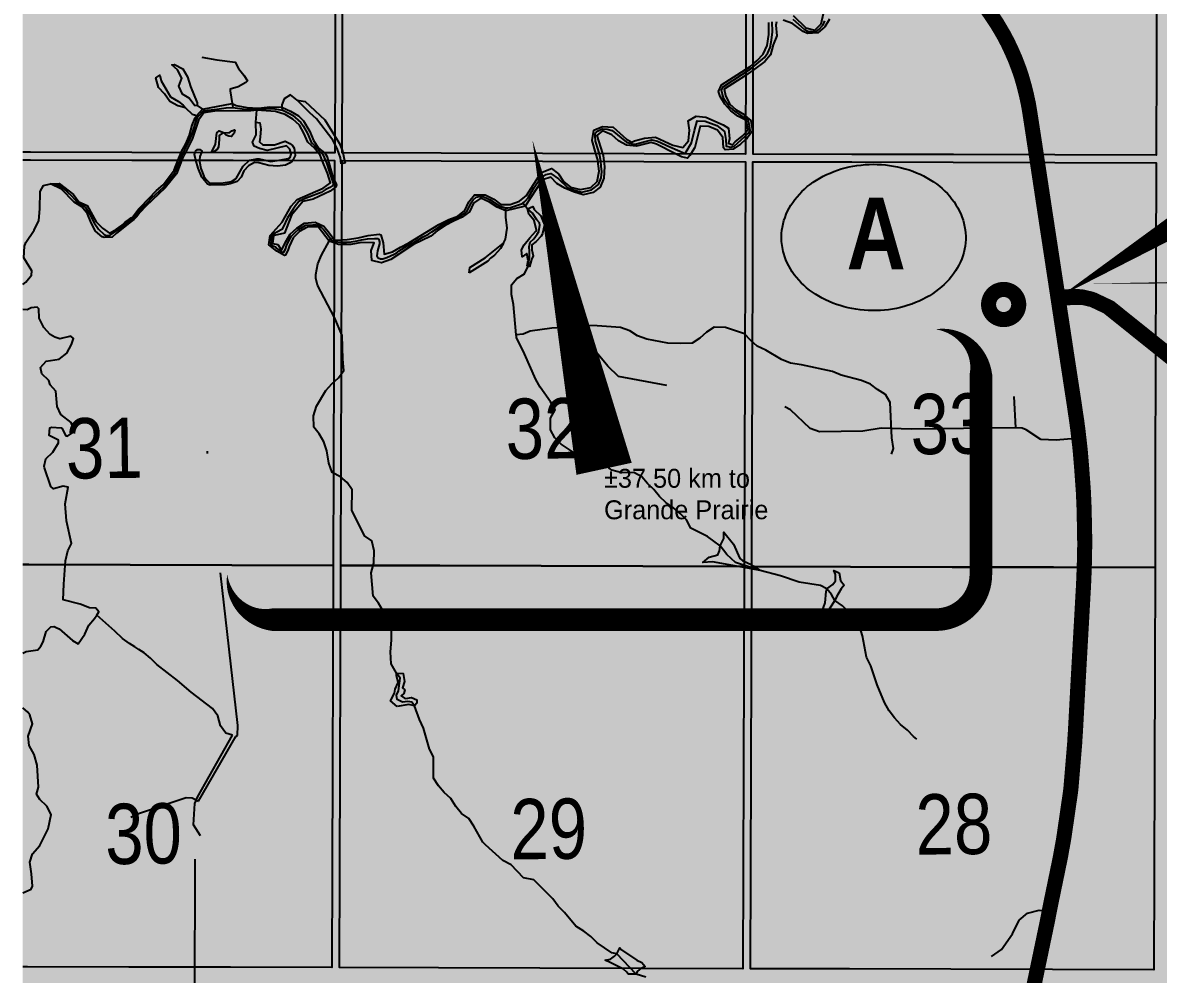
# Model space of a CAD drawing. Extents: x 399452 to 415540, y 6060435 to 6067869.
# Drawn here: x 409587.4 to 409737.7, y 6063301.4 to 6063427.2 of the extents above; entities that cross this region are included whole.
import ezdxf
from ezdxf.enums import TextEntityAlignment as Align

# ---------------------------------------------------------------- set-up
doc = ezdxf.new("R2018")
doc.units = 0
doc.header["$LTSCALE"] = 5
doc.linetypes.add('DASHED2', pattern=[9.525, 6.35, -3.175])
for name, color, linetype in [('P-PROPOSED', 10, 'Continuous'), ('Quarters', 8, 'Continuous'), ('RoadSeg', 57, 'DASHED2'), ('ROUTE-MAP-HWY', 2, 'Continuous'), ('T-WATER', 160, 'Continuous')]:
    doc.layers.add(name, color=color, linetype=linetype)
doc.layers.add('ROUTE-MAP-BACKGROUND-H', color=7, linetype='Continuous', true_color=0xf0ebff)
doc.styles.add('120', font='ARIALN.TTF', dxfattribs={"height": 13})
doc.styles.add('BOLD', font='ARIALNB.TTF')
doc.styles.get("Standard").update_dxf_attribs({"font": 'ARIALN.TTF'})

# ---------------------------------------------------------------- blocks, each defined once
blk = doc.blocks.new('AA')
at = {"const_width": 4}
blk.add_lwpolyline([(-1, 0, 1), (1, 0, 1)], format="xyb", close=True, dxfattribs=at)
blk.add_circle((0, 0), 2)
blk = doc.blocks.new('*U222')
h = blk.add_hatch(color=255)
edge = h.paths.add_edge_path()
edge.add_line((-16.5, -11.5), (16.5, -11.5))
edge.add_arc((16.5, -5.5), 6, 270, 360)
edge.add_line((22.5, -5.5), (22.5, 4))
edge.add_arc((16.5, 4), 6, 0, 90)
edge.add_line((16.5, 10), (-16.5, 10))
edge.add_arc((-16.5, 4), 6, 90, 180)
edge.add_line((-22.5, 4), (-22.5, -5.5))
edge.add_arc((-16.5, -5.5), 6, 180, 270)
at = {"color": 1, "flags": 128}
blk.add_lwpolyline([(-16.5, -11.5, 3, 3, 0), (16.5, -11.5, 3, 3, 0.414214), (22.5, -5.5, 3, 3, 0), (22.5, 4, 3, 0, 0.414214), (16.5, 10, 0, 0, 0), (-16.5, 10, 0, 0, 0.414214), (-22.5, 4, 0, 0, 0), (-22.5, -5.5, 0, 3, 0.414214)], format="xyseb", close=True, dxfattribs=at)
blk.add_lwpolyline([(-39.84, -24.49, 0, 7.5, 0), (0, 0, 0, 0, 0)], format="xyseb", dxfattribs=at)
at = {"color": 1, "lineweight": 30, "flags": 104}
blk.add_attdef('ENTER_TEXT', text='', height=10, dxfattribs=at).set_placement((0, 0), align=Align.MIDDLE_CENTER)
blk = doc.blocks.new('Route_Letters')
h = blk.add_hatch(color=255)
h.dxf.hatch_style = 1
edge = h.paths.add_edge_path()
edge.add_ellipse((-0.12, 0.46), major_axis=(-11.97, 0), ratio=0.789318, start_angle=0, end_angle=360)
at = {"color": 5}
blk.add_open_spline([(-12.34, 0.46), (-12.34, -0.25), (-12.24, -0.97), (-11.72, -2.79), (-11.14, -3.88), (-9.56, -5.81), (-8.54, -6.66), (-6.22, -8.02), (-4.9, -8.54), (-2.12, -9.17), (-0.66, -9.3), (2.22, -9.13), (3.64, -8.84), (6.27, -7.89), (7.48, -7.22), (9.54, -5.6), (10.38, -4.64), (11.6, -2.54), (11.97, -1.4), (12.18, 0.91), (12.02, 2.08), (11.2, 4.3), (10.54, 5.35), (8.8, 7.2), (7.72, 7.99), (5.29, 9.24), (3.93, 9.68), (1.11, 10.18), (-0.35, 10.23), (-3.22, 9.91), (-4.61, 9.55), (-7.16, 8.47), (-8.32, 7.75), (-10.24, 6.02), (-11, 5.02), (-12.05, 2.86), (-12.32, 1.7), (-12.34, 0.52), (-12.34, 0.49), (-12.34, 0.46)], degree=3, knots=[0, 0, 0, 0, 0.219529, 0.219529, 0.575727, 0.575727, 0.931924, 0.931924, 1.288121, 1.288121, 1.644318, 1.644318, 2.000515, 2.000515, 2.356712, 2.356712, 2.712909, 2.712909, 3.069107, 3.069107, 3.425304, 3.425304, 3.781501, 3.781501, 4.137698, 4.137698, 4.493895, 4.493895, 4.850092, 4.850092, 5.20629, 5.20629, 5.562487, 5.562487, 5.918684, 5.918684, 6.274881, 6.274881, 6.283185, 6.283185, 6.283185, 6.283185], dxfattribs=at)
at = {"color": 14, "style": 'BOLD'}
blk.add_attdef('A', text='', height=9.5, dxfattribs=at).set_placement((0.22, 0.98), align=Align.MIDDLE)
blk = doc.blocks.new('*U223')
h = blk.add_hatch(color=255)
edge = h.paths.add_edge_path()
edge.add_line((-44, -20), (44, -20))
edge.add_arc((44, -14), 6, 270, 360)
edge.add_line((50, -14), (50, 12.5))
edge.add_arc((44, 12.5), 6, 0, 90)
edge.add_line((44, 18.5), (-44, 18.5))
edge.add_arc((-44, 12.5), 6, 90, 180)
edge.add_line((-50, 12.5), (-50, -14))
edge.add_arc((-44, -14), 6, 180, 270)
at = {"color": 1, "flags": 128}
blk.add_lwpolyline([(-9.5, 43.59, 0, 7.5, 0), (0, 0, 0, 0, 0)], format="xyseb", dxfattribs=at)
blk.add_lwpolyline([(-44, -20, 3, 3, 0), (44, -20, 3, 3, 0.414214), (50, -14, 3, 3, 0), (50, 12.5, 3, 0, 0.414214), (44, 18.5, 0, 0, 0), (-44, 18.5, 0, 0, 0.414214), (-50, 12.5, 0, 0, 0), (-50, -14, 0, 3, 0.414214)], format="xyseb", close=True, dxfattribs=at)
at = {"color": 1, "lineweight": 30, "flags": 104}
blk.add_attdef('ENTER_TEXT', text='', height=10, dxfattribs=at).set_placement((0, 0), align=Align.MIDDLE_CENTER)
blk = doc.blocks.new('*U228')
at = {"color": 1, "flags": 128}
blk.add_lwpolyline([(-509.24, -5.55, 0, 7.5, 0), (0, 0, 0, 0, 0)], format="xyseb", dxfattribs=at)
at = {"color": 1, "lineweight": 30, "flags": 104}
blk.add_attdef('ENTER_TEXT', text='', height=10, dxfattribs=at).set_placement((0, 0), align=Align.MIDDLE_CENTER)

msp = doc.modelspace()

# ---------------------------------------------------------------- hatches: boundary and pattern name
at = {"layer": 'ROUTE-MAP-BACKGROUND-H'}
h = msp.add_hatch(color=256, dxfattribs=at)
h.dxf.hatch_style = 1
h.paths.add_polyline_path([(410779.995, 6062481.762), (410779.995, 6063736.327), (409587.427, 6063736.085), (409587.427, 6062481.762)])

# ---------------------------------------------------------------- linework, layer by layer
at = {"layer": 'P-PROPOSED', "color": 90, "flags": 128}
msp.add_lwpolyline([(409746.189, 6063377.443, 1.996, 1.996, 0), (409730.956, 6063389.629, 1.996, 1.996, 0), (409728.805, 6063390.648, 1.996, 1.996, 0), (409727.5, 6063390.953, 1.996, 1.996, 0), (409726.302, 6063390.994, 1.996, 1.996, 0), (409724.398, 6063390.855, 0, 0, 0)], format="xyseb", dxfattribs=at)
at = {"layer": 'P-PROPOSED', "color": 90, "const_width": 1.999, "flags": 128}
msp.add_lwpolyline([(409746.469, 6063377.336), (409731.244, 6063389.52), (409729.094, 6063390.539), (409727.791, 6063390.844), (409726.593, 6063390.886), (409724.69, 6063390.747)], dxfattribs=at)
at = {"layer": 'Quarters', "flags": 128}
for points in [[(409587.427, 6063463.26), (409588.645, 6063463.257), (409602.059, 6063463.221), (409615.473, 6063463.185), (409628.888, 6063463.149), (409628.841, 6063449.77), (409628.794, 6063436.391), (409628.747, 6063423.012), (409628.701, 6063409.968), (409615.282, 6063410.004), (409601.863, 6063410.04), (409588.444, 6063410.075), (409587.427, 6063410.078)], [(409587.427, 6063409.074), (409588.44, 6063409.072), (409601.859, 6063409.035), (409615.278, 6063408.999), (409628.697, 6063408.962), (409628.651, 6063395.583), (409628.604, 6063382.204), (409628.557, 6063368.825), (409628.511, 6063355.446), (409615.087, 6063355.483), (409601.662, 6063355.519), (409588.239, 6063355.556), (409587.427, 6063355.558)], [(409587.427, 6063355.558), (409588.239, 6063355.556), (409601.662, 6063355.519), (409615.087, 6063355.483), (409628.511, 6063355.446), (409628.464, 6063342.068), (409628.418, 6063328.689), (409628.371, 6063315.31), (409628.326, 6063302.265), (409614.897, 6063302.302), (409601.468, 6063302.338), (409588.04, 6063302.374), (409587.427, 6063302.376)]]:
    msp.add_lwpolyline(points, dxfattribs=at)
for points in [[(409683.212, 6063463), (409683.17, 6063449.621), (409683.129, 6063436.242), (409683.087, 6063422.863), (409683.046, 6063409.819), (409669.627, 6063409.855), (409656.208, 6063409.892), (409642.789, 6063409.929), (409629.704, 6063409.965), (409629.75, 6063423.009), (409629.797, 6063436.388), (409629.844, 6063449.767), (409629.891, 6063463.146), (409642.971, 6063463.11), (409656.384, 6063463.073), (409669.798, 6063463.036)], [(409737.537, 6063462.851), (409737.5, 6063449.472), (409737.463, 6063436.093), (409737.427, 6063422.714), (409737.391, 6063409.67), (409723.972, 6063409.706), (409710.553, 6063409.743), (409697.134, 6063409.78), (409684.049, 6063409.816), (409684.09, 6063422.86), (409684.132, 6063436.239), (409684.174, 6063449.618), (409684.216, 6063462.997), (409697.295, 6063462.961), (409710.709, 6063462.924), (409724.123, 6063462.888)], [(409682.876, 6063355.299), (409669.452, 6063355.335), (409656.028, 6063355.372), (409642.604, 6063355.408), (409629.514, 6063355.444), (409629.561, 6063368.823), (409629.608, 6063382.202), (409629.654, 6063395.58), (409629.701, 6063408.959), (409642.785, 6063408.924), (409656.204, 6063408.887), (409669.623, 6063408.851), (409683.042, 6063408.814), (409683.001, 6063395.435), (409682.959, 6063382.056), (409682.918, 6063368.678)], [(409737.241, 6063355.151), (409723.817, 6063355.188), (409710.393, 6063355.224), (409696.969, 6063355.26), (409683.88, 6063355.296), (409683.921, 6063368.675), (409683.963, 6063382.054), (409684.004, 6063395.433), (409684.046, 6063408.811), (409697.13, 6063408.776), (409710.549, 6063408.739), (409723.968, 6063408.703), (409737.387, 6063408.666), (409737.35, 6063395.287), (409737.314, 6063381.909), (409737.277, 6063368.53)], [(409682.876, 6063355.299), (409682.835, 6063341.92), (409682.793, 6063328.541), (409682.751, 6063315.162), (409682.711, 6063302.118), (409669.282, 6063302.155), (409655.853, 6063302.191), (409642.424, 6063302.227), (409629.33, 6063302.263), (409629.375, 6063315.307), (409629.421, 6063328.686), (409629.468, 6063342.065), (409629.514, 6063355.444), (409642.604, 6063355.408), (409656.028, 6063355.372), (409669.452, 6063355.335)], [(409737.241, 6063355.151), (409737.204, 6063341.772), (409737.168, 6063328.394), (409737.131, 6063315.015), (409737.095, 6063301.971), (409723.666, 6063302.007), (409710.237, 6063302.044), (409696.808, 6063302.08), (409683.714, 6063302.116), (409683.755, 6063315.16), (409683.796, 6063328.539), (409683.838, 6063341.917), (409683.88, 6063355.296), (409696.969, 6063355.26), (409710.393, 6063355.224), (409723.817, 6063355.188)]]:
    msp.add_lwpolyline(points, close=True, dxfattribs=at)
at = {"layer": 'RoadSeg'}
for p, q in [((409724.398, 6063390.855), (409726.302, 6063390.994)), ((409718.819, 6063373.631), (409718.599, 6063377.753)), ((409723.226, 6063309.594), (409722.777, 6063309.764))]:
    msp.add_line(p, q, dxfattribs=at)
at = {"layer": 'RoadSeg', "flags": 128}
for points in [[(409796.922, 6063365.415), (409791.151, 6063364.527), (409789.454, 6063364.524), (409788.018, 6063364.792), (409782.683, 6063366.875), (409778.097, 6063368.174), (409770.133, 6063371.831), (409767.651, 6063372.743), (409763.338, 6063373.716), (409749.912, 6063376.058), (409747.702, 6063376.71), (409746.189, 6063377.443), (409744.331, 6063378.767), (409730.956, 6063389.629), (409728.805, 6063390.648), (409727.5, 6063390.953), (409726.302, 6063390.994)], [(409718.819, 6063373.631), (409704.982, 6063373.436), (409700.986, 6063373.584), (409698.599, 6063373.167), (409692.844, 6063373.111), (409691.603, 6063373.55), (409688.989, 6063375.99), (409688.113, 6063376.504), (409687.444, 6063376.689), (409683.072, 6063377.294), (409666.235, 6063380.429), (409664.842, 6063381.797), (409663.101, 6063383.856)], [(409727.16, 6063372.247), (409724.144, 6063372.015), (409722.147, 6063372.072), (409720.189, 6063373.361), (409719.652, 6063373.583), (409718.819, 6063373.631)], [(409610.701, 6063324.277), (409615.61, 6063332.8), (409615.84, 6063332.937), (409615.911, 6063334.27), (409611.902, 6063369.355), (409611.877, 6063370.552)], [(409601.729, 6063322.155), (409602.618, 6063322.607), (409609.061, 6063324.741), (409609.826, 6063324.724), (409610.701, 6063324.277)], [(409639.173, 6063257.671), (409610.374, 6063267.837), (409610.169, 6063268.066), (409610.246, 6063320.64), (409610.336, 6063322.672), (409610.701, 6063324.277)], [(409674.678, 6063279.424), (409699.062, 6063293.719), (409714.635, 6063303.068), (409716.93, 6063304.648), (409718.383, 6063306.742), (409719.276, 6063308.524), (409720.355, 6063309.446), (409721.91, 6063309.845), (409722.777, 6063309.764)]]:
    msp.add_lwpolyline(points, dxfattribs=at)
at = {"layer": 'ROUTE-MAP-HWY', "const_width": 1.996, "flags": 128}
msp.add_lwpolyline([(409720.803, 6063297.89), (409721.714, 6063302.291), (409722.042, 6063303.843), (409722.337, 6063305.255), (409722.646, 6063306.735), (409722.95, 6063308.18), (409723.226, 6063309.594), (409723.391, 6063310.443), (409724.7, 6063316.783), (409724.774, 6063317.182), (409724.89, 6063317.845), (409725.046, 6063318.678), (409725.157, 6063319.32), (409725.259, 6063319.999), (409725.337, 6063320.541), (409725.448, 6063321.301), (409725.654, 6063322.719), (409725.806, 6063323.777), (409725.913, 6063324.503), (409726.024, 6063325.276), (409726.109, 6063325.932), (409726.18, 6063326.805), (409726.24, 6063327.514), (409726.337, 6063328.668), (409726.427, 6063329.74), (409726.544, 6063331.152), (409726.627, 6063332.168), (409726.657, 6063332.799), (409726.708, 6063333.501), (409727.078, 6063340.33), (409727.29, 6063344.091), (409727.752, 6063352.326), (409727.779, 6063352.793), (409727.802, 6063353.344), (409727.831, 6063354.035), (409727.901, 6063356.101), (409727.912, 6063357.311), (409727.942, 6063357.982), (409727.93, 6063359.214), (409727.894, 6063361.093), (409727.843, 6063363.259), (409727.761, 6063365.16), (409727.533, 6063368.332), (409727.366, 6063370.352), (409727.256, 6063371.424), (409727.16, 6063372.247), (409727.03, 6063373.363), (409726.881, 6063374.503), (409726.701, 6063375.689), (409726.528, 6063376.885), (409725.618, 6063382.805), (409724.398, 6063390.855), (409724.298, 6063391.515), (409724.025, 6063393.31), (409722.724, 6063401.826), (409721.369, 6063410.793), (409720.672, 6063415.335), (409720.477, 6063416.476), (409720.229, 6063417.614), (409719.942, 6063418.774), (409719.594, 6063420.003), (409719.218, 6063421.114), (409718.752, 6063422.338), (409718.265, 6063423.452), (409717.748, 6063424.553), (409717.181, 6063425.622), (409716.351, 6063427.029), (409715.594, 6063428.166), (409714.76, 6063429.345)], dxfattribs=at)
at = {"layer": 'T-WATER'}
for p, q in [((409615.144, 6063416.528), (409615.231, 6063415.964)), ((409610.517, 6063416.243), (409611.228, 6063415.746)), ((409611.228, 6063415.746), (409611.519, 6063415.54)), ((409618.29, 6063414.028), (409618.391, 6063415.647)), ((409618.391, 6063415.647), (409618.402, 6063415.772)), ((409621.716, 6063416.019), (409621.751, 6063415.605)), ((409610.463, 6063414.941), (409610.719, 6063414.878)), ((409653.9, 6063402.948), (409653.581, 6063403.351)), ((409651.337, 6063402.332), (409651.334, 6063402.711)), ((409654.222, 6063402.563), (409653.9, 6063402.948)), ((409627.982, 6063398.292), (409628.174, 6063398.64))]:
    msp.add_line(p, q, dxfattribs=at)
at = {"layer": 'T-WATER', "flags": 128}
for points in [[(409687.147, 6063427.288), (409687.053, 6063426.867), (409687.22, 6063425.436), (409686.736, 6063424.249), (409686.365, 6063422.962), (409685.605, 6063422.062), (409684.049, 6063420.906), (409683.686, 6063420.636), (409683.043, 6063420.218), (409680.242, 6063418.401), (409680.393, 6063417.551), (409680.954, 6063416.446), (409681.829, 6063415.66), (409682.867, 6063415.04), (409683.027, 6063414.897), (409683.748, 6063414.256), (409683.975, 6063412.902), (409683.267, 6063411.941), (409683.017, 6063411.715), (409682.394, 6063411.152), (409681.423, 6063410.456), (409680.374, 6063410.366), (409680.164, 6063410.637), (409680.035, 6063411.99), (409679.36, 6063412.96), (409678.199, 6063413.456), (409677.05, 6063413.508), (409676.334, 6063410.686), (409675.84, 6063409.862), (409675.705, 6063409.637), (409675.362, 6063409.282), (409674.579, 6063409.468), (409673.778, 6063409.867), (409671.261, 6063411.12), (409670.596, 6063411.337), (409668.65, 6063410.848), (409667.315, 6063410.987), (409666.24, 6063411.577), (409665.35, 6063412.372), (409664.129, 6063412.909), (409663.397, 6063412.297), (409664.125, 6063409.894), (409664.207, 6063409.625), (409664.311, 6063408.889), (409664.413, 6063408.172), (409664.3, 6063406.646), (409663.848, 6063405.454), (409662.901, 6063404.742), (409661.562, 6063404.422), (409660.302, 6063404.808), (409659.131, 6063405.308), (409658.094, 6063405.929), (409657.291, 6063406.78), (409656.199, 6063406.418), (409656.161, 6063406.362), (409653.9, 6063402.948), (409651.337, 6063402.332), (409650.194, 6063402.794), (409649.199, 6063403.475), (409648.047, 6063403.988), (409647.049, 6063403.321), (409646.53, 6063402.186), (409645.579, 6063401.473), (409644.42, 6063400.967), (409643.329, 6063400.379), (409642.327, 6063399.713), (409641.404, 6063398.968), (409639.136, 6063397.884), (409636.114, 6063395.887), (409634.895, 6063395.43), (409633.609, 6063395.767), (409633.542, 6063397.06), (409633.94, 6063398.099), (409632.255, 6063398.132), (409630.845, 6063397.87), (409629.628, 6063397.876), (409629.22, 6063397.878), (409628.624, 6063398.077), (409627.982, 6063398.292), (409626.538, 6063400.185), (409625.118, 6063400.165), (409624.034, 6063399.574), (409623.209, 6063398.736), (409622.671, 6063397.622), (409622.549, 6063397.185), (409622.181, 6063396.447), (409622.083, 6063396.431), (409621.065, 6063396.967), (409619.996, 6063397.834), (409620.157, 6063399.06), (409621.74, 6063400.806), (409622.95, 6063402.923), (409623.752, 6063403.796), (409627.195, 6063405.33), (409628.151, 6063406.031), (409627.751, 6063407.316), (409627.059, 6063408.991), (409626.773, 6063409.682), (409626.522, 6063409.997), (409626.032, 6063410.612), (409625.149, 6063411.402), (409624.642, 6063412.566), (409624.032, 6063413.622), (409623.181, 6063414.435), (409622.155, 6063415.056), (409620.894, 6063415.451), (409618.391, 6063415.647), (409617.587, 6063415.535), (409612.852, 6063415.486), (409611.395, 6063415.264), (409610.685, 6063414.306), (409609.854, 6063411.81), (409608.943, 6063410.044), (409608.717, 6063409.607), (409608.495, 6063409.041), (409607.779, 6063407.218), (409606.295, 6063405.36), (409603.698, 6063402.937), (409602.985, 6063402.126), (409602.747, 6063401.855), (409602.509, 6063401.583), (409602.138, 6063401.162), (409601.794, 6063400.891), (409599.826, 6063399.343), (409599.243, 6063398.832), (409598.187, 6063398.788), (409597.944, 6063398.861), (409597.052, 6063399.619), (409596.49, 6063400.724), (409596.019, 6063401.937), (409595.248, 6063402.837), (409594.219, 6063403.462), (409592.574, 6063405.164), (409591.09, 6063405.888), (409592.252, 6063405.92), (409594.129, 6063404.484), (409594.84, 6063403.525), (409595.975, 6063403.004), (409597.161, 6063400.861), (409597.99, 6063400.01), (409598.896, 6063399.376), (409599.828, 6063399.885), (409600.443, 6063400.347), (409600.949, 6063400.786), (409601.796, 6063401.374), (409601.943, 6063401.477), (409602.657, 6063402.426), (409602.749, 6063402.52), (409603.01, 6063402.788), (409605.145, 6063404.984), (409606.022, 6063405.773), (409607.457, 6063407.688), (409607.998, 6063409.043), (409608.399, 6063410.045), (409608.413, 6063410.079), (409609.006, 6063411.157), (409609.492, 6063412.32), (409609.839, 6063413.629), (409610.246, 6063414.603), (409610.463, 6063414.941), (409611.228, 6063415.746), (409615.144, 6063416.528), (409615.649, 6063416.233), (409617.067, 6063415.992), (409618.62, 6063415.901), (409620.123, 6063416.062), (409621.716, 6063416.019), (409622.865, 6063415.487), (409623.906, 6063414.861), (409624.579, 6063414.194), (409625.428, 6063412.785), (409625.891, 6063411.598), (409626.582, 6063410.62), (409627.361, 6063409.994), (409627.389, 6063409.972), (409627.664, 6063409.522), (409627.82, 6063408.989), (409628.426, 6063406.926), (409628.653, 6063406.406), (409628.934, 6063405.764), (409628.871, 6063405.503), (409628.65, 6063405.329), (409628.117, 6063404.91), (409625.866, 6063403.857), (409624.509, 6063403.548), (409623.003, 6063401.744), (409622.076, 6063399.351), (409620.697, 6063399.068), (409620.611, 6063398.983), (409620.493, 6063397.98), (409621.174, 6063397.848), (409621.6, 6063397.237), (409621.717, 6063397.177), (409622.2, 6063398.182), (409622.831, 6063399.215), (409623.688, 6063400.024), (409624.7, 6063400.683), (409626.132, 6063400.798), (409627.266, 6063400.275), (409628.033, 6063399.376), (409628.626, 6063398.537), (409628.695, 6063398.439), (409629.63, 6063398.479), (409630.354, 6063398.511), (409631.825, 6063398.727), (409633.148, 6063399.076), (409634.601, 6063399.251), (409634.801, 6063399.16), (409635.119, 6063398.104), (409635.241, 6063396.568), (409636.354, 6063396.899), (409637.392, 6063397.531), (409638.503, 6063398.084), (409642.477, 6063400.505), (409643.784, 6063401.161), (409644.992, 6063401.616), (409645.907, 6063402.371), (409646.44, 6063403.505), (409647.193, 6063404.411), (409648.619, 6063404.411), (409649.757, 6063403.877), (409650.698, 6063403.163), (409651.906, 6063403.139), (409653.154, 6063403.575), (409654.083, 6063404.33), (409656.019, 6063407.386), (409656.165, 6063407.443), (409657.369, 6063407.919), (409658.328, 6063407.217), (409658.962, 6063406.191), (409659.888, 6063405.457), (409661.222, 6063405.142), (409662.574, 6063405.403), (409663.413, 6063406.211), (409663.698, 6063407.57), (409663.537, 6063408.892), (409663.518, 6063409.046), (409663.276, 6063409.896), (409662.784, 6063411.622), (409662.992, 6063412.963), (409664.151, 6063413.465), (409665.545, 6063413.393), (409667.295, 6063411.808), (409668.011, 6063411.395), (409668.35, 6063411.58), (409669.673, 6063411.922), (409671.135, 6063412.043), (409673.437, 6063411.012), (409674.748, 6063410.675), (409675.515, 6063411.571), (409675.643, 6063412.963), (409675.467, 6063414.213), (409676.513, 6063414.829), (409677.808, 6063414.689), (409680.115, 6063413.675), (409680.82, 6063413.23), (409680.947, 6063411.848), (409680.789, 6063411.247), (409681.337, 6063411.036), (409681.694, 6063411.432), (409682.6, 6063412.182), (409683.02, 6063412.601), (409683.43, 6063413.011), (409683.15, 6063414.266), (409683.025, 6063414.329), (409682.034, 6063414.824), (409681.108, 6063415.55), (409680.309, 6063416.411), (409679.685, 6063417.441), (409679.504, 6063418.11), (409679.881, 6063418.969), (409683.046, 6063421.003), (409683.678, 6063421.409), (409684.052, 6063421.73), (409684.582, 6063422.184), (409685.386, 6063423.047), (409685.925, 6063424.181), (409686.149, 6063425.609), (409686.141, 6063427.211)], [(409653.581, 6063403.351), (409653.866, 6063403.566), (409654.281, 6063404.052), (409655.098, 6063405.385), (409656.016, 6063406.759), (409656.657, 6063407.122), (409657.296, 6063407.269), (409658.297, 6063406.547), (409659.484, 6063405.409), (409659.851, 6063405.213), (409661.399, 6063404.776), (409662.701, 6063405.102), (409663.615, 6063405.808), (409663.939, 6063406.686), (409664.037, 6063407.47), (409663.951, 6063408.206), (409663.896, 6063408.884), (409663.724, 6063409.808), (409663.542, 6063410.433), (409663.215, 6063411.54), (409663.153, 6063412.234), (409663.154, 6063412.411), (409663.212, 6063412.649), (409663.574, 6063412.893), (409663.999, 6063413.13), (409664.159, 6063413.163), (409664.742, 6063413.125), (409665.421, 6063412.92), (409667.319, 6063411.374), (409668.066, 6063411.154), (409668.471, 6063411.137), (409669.939, 6063411.548), (409670.653, 6063411.69), (409671.391, 6063411.528), (409673.035, 6063410.762), (409675.062, 6063409.902), (409675.901, 6063411.312), (409676.288, 6063412.941), (409676.666, 6063414.214), (409677.713, 6063414.169), (409679.278, 6063413.578), (409680.273, 6063412.823), (409680.448, 6063411.764), (409680.518, 6063410.854), (409681.11, 6063410.748), (409681.549, 6063410.87), (409682.026, 6063411.3), (409682.438, 6063411.666), (409683.065, 6063412.216), (409683.397, 6063412.571), (409683.664, 6063412.975), (409683.531, 6063413.775), (409683.389, 6063414.308), (409681.626, 6063415.515), (409680.86, 6063416.136), (409680.202, 6063417.107), (409679.955, 6063417.854), (409679.888, 6063418.287), (409680.11, 6063418.726), (409683.794, 6063421.15), (409685.587, 6063422.607), (409686.009, 6063423.195), (409686.311, 6063423.926), (409686.494, 6063424.885), (409686.645, 6063425.96), (409686.587, 6063427.29)], [(409694.153, 6063427.675), (409693.546, 6063426.625), (409692.643, 6063425.868), (409691.276, 6063425.769), (409690.681, 6063426.014), (409689.26, 6063427.078), (409688.038, 6063427.512)], [(409689.305, 6063427.67), (409690.799, 6063426.331), (409691.291, 6063426.064), (409691.802, 6063426.008), (409692.379, 6063425.979), (409692.759, 6063426.281), (409693.327, 6063426.923), (409693.548, 6063427.448)], [(409689.361, 6063428.162), (409691.029, 6063426.507), (409692.248, 6063426.184), (409693.048, 6063427.058), (409693.375, 6063428.388)], [(409611.142, 6063422.643), (409613.132, 6063422.266), (409615.548, 6063421.978), (409615.97, 6063421.122), (409616.683, 6063420.272), (409617.15, 6063419.513), (409616.964, 6063419.289), (409615.937, 6063418.699), (409614.895, 6063418.41), (409614.869, 6063418.175), (409615.144, 6063416.528)], [(409623.737, 6063416.964), (409622.851, 6063417.641), (409622.026, 6063417.139), (409621.69, 6063416.351), (409621.716, 6063416.019)], [(409608.984, 6063415.945), (409609.828, 6063415.094), (409610.463, 6063414.941)], [(409610.719, 6063414.878), (409611.299, 6063415.493), (409611.519, 6063415.54)], [(409611.519, 6063415.54), (409611.954, 6063415.632), (409613.106, 6063415.767), (409614.348, 6063415.934), (409615.171, 6063415.972), (409615.231, 6063415.964)], [(409615.231, 6063415.964), (409616.784, 6063415.763), (409617.217, 6063415.715), (409617.801, 6063415.76), (409618.335, 6063415.771), (409618.402, 6063415.772)], [(409618.402, 6063415.772), (409619.084, 6063415.787), (409620.17, 6063415.842), (409620.788, 6063415.811), (409621.751, 6063415.605)], [(409621.751, 6063415.605), (409621.95, 6063415.562), (409622.74, 6063415.166), (409623.101, 6063414.964), (409624.228, 6063413.99), (409624.536, 6063413.564), (409625.157, 6063412.445), (409625.533, 6063411.5), (409625.787, 6063411.206), (409626.764, 6063410.134), (409627.115, 6063409.779), (409627.609, 6063408.683), (409628.051, 6063407.3), (409628.487, 6063405.956), (409628.516, 6063405.791), (409628.442, 6063405.675), (409628.067, 6063405.394), (409627.463, 6063405.095), (409626.91, 6063404.759), (409625.303, 6063404.101), (409624.703, 6063403.904), (409623.948, 6063403.551), (409623.459, 6063402.924), (409623.226, 6063402.557), (409622.455, 6063401.402), (409621.89, 6063400.176), (409621.713, 6063399.829), (409621.147, 6063399.556), (409620.632, 6063399.272), (409620.494, 6063399.154), (409620.39, 6063398.974), (409620.35, 6063398.764), (409620.263, 6063398.075), (409620.248, 6063397.916), (409620.43, 6063397.716), (409620.859, 6063397.573), (409621.067, 6063397.342), (409621.636, 6063396.922), (409621.918, 6063396.813), (409622.182, 6063397.258), (409622.319, 6063397.668), (409622.549, 6063398.194), (409623.01, 6063398.973), (409623.539, 6063399.493), (409623.919, 6063399.838), (409624.735, 6063400.345), (409624.88, 6063400.411), (409625.819, 6063400.476), (409626.27, 6063400.485), (409626.565, 6063400.39), (409626.887, 6063400.187), (409627.276, 6063399.82), (409627.577, 6063399.426), (409628.159, 6063398.663), (409628.174, 6063398.64)], [(409608.724, 6063410.099), (409609.134, 6063410.889), (409609.603, 6063411.856), (409609.856, 6063412.528), (409610.463, 6063414.45), (409610.646, 6063414.801), (409610.719, 6063414.878)], [(409602.748, 6063402.205), (409602.972, 6063402.451), (409603.234, 6063402.719), (409603.511, 6063403.036), (409603.917, 6063403.402), (409604.575, 6063404.071), (409605.488, 6063404.918), (409606.147, 6063405.535), (409606.716, 6063406.34), (409607.556, 6063407.358), (409607.903, 6063408.138), (409608.199, 6063408.851), (409608.515, 6063409.697), (409608.724, 6063410.099)], [(409587.427, 6063392.585), (409587.856, 6063392.877), (409588.61, 6063393.801), (409588.64, 6063394.386), (409587.58, 6063396.114), (409587.646, 6063397.627), (409587.857, 6063398.112), (409588.952, 6063399.763), (409589.551, 6063401.026), (409589.695, 6063402.579), (409589.724, 6063404.87), (409590.199, 6063405.653), (409591.09, 6063405.888)], [(409591.09, 6063405.888), (409592.203, 6063405.676), (409592.833, 6063405.27), (409593.87, 6063404.307), (409594.665, 6063403.408), (409595.686, 6063402.856), (409596.239, 6063402.022), (409596.88, 6063400.724), (409597.434, 6063399.874), (409598.185, 6063399.192), (409598.452, 6063399.05), (409598.987, 6063399.1), (409599.944, 6063399.695), (409601.035, 6063400.572), (409601.982, 6063401.275), (409602.748, 6063402.205)], [(409637.253, 6063397.023), (409637.598, 6063397.269), (409637.918, 6063397.453), (409638.691, 6063397.896), (409639.42, 6063398.299), (409640.43, 6063398.899), (409641.116, 6063399.225), (409641.567, 6063399.547), (409642.827, 6063400.387), (409643.292, 6063400.639), (409643.688, 6063400.857), (409644.973, 6063401.399), (409645.206, 6063401.506), (409645.914, 6063401.998), (409646.214, 6063402.271), (409646.762, 6063403.376), (409647.021, 6063403.751), (409647.408, 6063404.102), (409647.87, 6063404.214), (409648.047, 6063404.23), (409648.315, 6063404.204), (409648.744, 6063404.042), (409649.259, 6063403.773), (409650.567, 6063402.93), (409651.334, 6063402.711)], [(409651.334, 6063402.711), (409651.354, 6063402.705), (409651.601, 6063402.73), (409651.982, 6063402.769), (409653.018, 6063403.09), (409653.415, 6063403.226), (409653.581, 6063403.351)], [(409651.042, 6063398.025), (409651.289, 6063398.591), (409651.523, 6063400.021), (409651.342, 6063401.494), (409651.337, 6063402.332)], [(409654.289, 6063394.992), (409654.487, 6063396.138), (409654.469, 6063397.001), (409654.429, 6063397.558), (409654.583, 6063398.174), (409655.047, 6063398.63), (409655.508, 6063399.225), (409655.696, 6063399.592), (409655.845, 6063400.403), (409655.81, 6063400.737), (409655.439, 6063401.147), (409654.863, 6063402.027), (409654.222, 6063402.563)], [(409628.174, 6063398.64), (409628.33, 6063398.393), (409628.537, 6063398.252), (409628.823, 6063398.251), (409629.122, 6063398.22), (409629.626, 6063398.173), (409630.255, 6063398.174), (409630.864, 6063398.219), (409631.688, 6063398.357), (409632.257, 6063398.483), (409633.023, 6063398.633), (409633.97, 6063398.647), (409634.358, 6063398.649), (409634.539, 6063398.532), (409634.615, 6063398.216), (409634.621, 6063397.936), (409634.349, 6063397.009), (409634.311, 6063396.684), (409634.28, 6063396.359), (409634.451, 6063396.089), (409634.771, 6063395.956), (409635.076, 6063395.988), (409635.593, 6063396.164), (409636.073, 6063396.352), (409636.577, 6063396.573), (409636.972, 6063396.823), (409637.253, 6063397.023)], [(409627.658, 6063370.573), (409627.286, 6063371.789), (409626.66, 6063372.811), (409625.938, 6063373.732), (409625.897, 6063375.2), (409626.28, 6063376.476), (409627.542, 6063378.581), (409628.343, 6063379.456), (409629.22, 6063380.245), (409629.913, 6063381.208), (409629.765, 6063382.701), (409629.687, 6063385.847), (409628.69, 6063388.198), (409626.438, 6063392.481), (409626.211, 6063393.432), (409626.208, 6063393.902), (409626.46, 6063395.296), (409626.952, 6063396.463), (409627.982, 6063398.292)], [(409652.732, 6063385.939), (409652.376, 6063389.918), (409652.112, 6063391.258), (409652.082, 6063392.524), (409652.815, 6063393.363), (409653.825, 6063393.987), (409654.289, 6063394.992)], [(409597.238, 6063348.878), (409597.512, 6063349.302), (409597.087, 6063349.769), (409596.244, 6063349.827), (409595.05, 6063350.31), (409592.785, 6063350.894), (409592.847, 6063352.962), (409593.085, 6063356.041), (409593.412, 6063357.371), (409593.87, 6063358.328), (409593.206, 6063361.335), (409593.04, 6063363.591), (409593.431, 6063365.785), (409592.788, 6063365.914), (409591.508, 6063365.539), (409591.154, 6063365.858), (409590.295, 6063368.341), (409590.271, 6063368.564), (409590.505, 6063369.51), (409591.424, 6063370.397), (409592.16, 6063371.659), (409592.16, 6063372.005), (409590.924, 6063372.609), (409590.994, 6063373.609), (409591.215, 6063373.695), (409592.506, 6063373.626), (409592.633, 6063373.525), (409593.076, 6063372.593), (409593.348, 6063372.545), (409594.065, 6063372.999), (409594.164, 6063373.498), (409593.82, 6063374.348), (409592.463, 6063375.399), (409591.978, 6063376.456), (409591.819, 6063378.485), (409591.05, 6063379.3), (409590.879, 6063379.881), (409589.97, 6063380.779), (409589.762, 6063381.591), (409590.549, 6063382.432), (409592.268, 6063382.698), (409593.253, 6063383.509), (409593.891, 6063384.635), (409594.147, 6063385.443), (409593.805, 6063385.725), (409592.339, 6063385.404), (409591.668, 6063385.628), (409591.04, 6063385.958), (409590.22, 6063386.909), (409589.621, 6063388.122), (409589.541, 6063389.377), (409589.335, 6063389.597), (409588.568, 6063389.484), (409587.999, 6063389.221), (409587.427, 6063389.289)], [(409702.364, 6063370.132), (409702.63, 6063370.907), (409702.431, 6063372.31), (409702.213, 6063376.996), (409701.567, 6063378.038), (409700.521, 6063378.692), (409699.582, 6063379.416), (409698.405, 6063379.904), (409695.719, 6063380.574), (409694.556, 6063381.076), (409690.443, 6063381.963), (409689.009, 6063382.187), (409687.832, 6063382.669), (409685.733, 6063383.899), (409684.607, 6063384.419), (409683.731, 6063385.198), (409682.92, 6063386.069), (409680.425, 6063386.894), (409678.927, 6063386.936), (409677.902, 6063386.279), (409677.011, 6063385.498), (409676.007, 6063384.823), (409674.397, 6063384.756), (409672.781, 6063384.809), (409669.982, 6063385.338), (409668.77, 6063385.78), (409667.744, 6063386.445), (409666.514, 6063386.889), (409663.429, 6063387.096), (409660.197, 6063387.135), (409658.742, 6063386.901), (409657.452, 6063386.82), (409654.545, 6063386.406), (409653.628, 6063386.031), (409652.732, 6063385.939)], [(409660.52, 6063370.252), (409658.674, 6063371.464), (409657.836, 6063372.283), (409657.258, 6063373.351), (409657.277, 6063374.921), (409657.876, 6063375.986), (409657.272, 6063377.046), (409655.903, 6063378.999), (409655.332, 6063380.037), (409653.831, 6063383.417), (409653.28, 6063384.504), (409652.771, 6063385.511), (409652.748, 6063385.768), (409652.732, 6063385.939)], [(409636.892, 6063341.2), (409636.192, 6063342.444), (409636.085, 6063344.012), (409636.22, 6063345.538), (409636.238, 6063347.158), (409635.837, 6063348.422), (409635.121, 6063349.376), (409634.495, 6063350.425), (409633.789, 6063351.388), (409633.523, 6063354.448), (409633.894, 6063355.721), (409633.915, 6063357.346), (409633.615, 6063358.698), (409632.632, 6063359.361), (409630.988, 6063362.728), (409631.001, 6063365.425), (409630.365, 6063366.407), (409629.453, 6063367.153), (409628.368, 6063367.726), (409627.948, 6063368.972), (409627.658, 6063370.573)], [(409679.72, 6063358.016), (409678.008, 6063359.244), (409675.844, 6063360.379), (409675.246, 6063361.444), (409674.43, 6063362.305), (409673.519, 6063363.059), (409672.527, 6063363.734), (409671.689, 6063364.555), (409670.944, 6063365.468), (409670.083, 6063366.25), (409669.341, 6063367.158), (409668.264, 6063367.714), (409666.684, 6063367.657), (409665.384, 6063368.01), (409664.434, 6063368.714), (409663.034, 6063368.982), (409661.806, 6063369.42), (409660.52, 6063370.252)], [(409705.736, 6063332.47), (409705.298, 6063332.819), (409704.494, 6063333.674), (409703.582, 6063334.412), (409702.756, 6063335.265), (409702.055, 6063336.221), (409701.451, 6063337.305), (409700.479, 6063339.656), (409699.627, 6063342.18), (409699.058, 6063343.293), (409698.551, 6063346.142), (409698.119, 6063347.386), (409696.697, 6063349.258), (409695.907, 6063350.097), (409694.863, 6063350.779), (409694.453, 6063351.575), (409693.817, 6063352.327), (409693, 6063352.764), (409690.171, 6063353.24), (409687.676, 6063354.061), (409684.997, 6063354.75), (409681.743, 6063355.824), (409680.591, 6063356.866), (409679.72, 6063358.016)], [(409587.427, 6063343.825), (409587.882, 6063344.033), (409589.428, 6063344.259), (409589.821, 6063344.779), (409590.123, 6063345.354), (409590.539, 6063346.677), (409591.17, 6063347.301), (409591.598, 6063347.362), (409591.934, 6063347.204), (409592.27, 6063347.034), (409594.026, 6063345.508), (409594.767, 6063345.053), (409595.644, 6063346.349), (409596.164, 6063347.524), (409596.936, 6063348.411), (409597.238, 6063348.878)], [(409602.537, 6063344.479), (409602.268, 6063344.653), (409601.549, 6063345.115), (409600.614, 6063345.792), (409599.631, 6063346.745), (409597.238, 6063348.878)], [(409615.196, 6063332.971), (409614.303, 6063333.273), (409613.596, 6063334.247), (409613.233, 6063335.551), (409612.521, 6063336.527), (409609.712, 6063338.693), (409607.895, 6063340.207), (409605.155, 6063342.338), (409604.339, 6063343.156), (409603.49, 6063343.866), (409602.807, 6063344.306), (409602.537, 6063344.479)], [(409639.259, 6063336.87), (409638.927, 6063337.375), (409638.361, 6063337.426), (409637.672, 6063337.348), (409636.974, 6063337.71), (409636.899, 6063338.273), (409637.138, 6063338.843), (409637.353, 6063340.543), (409636.892, 6063341.2)], [(409641.247, 6063331.14), (409640.471, 6063333.909), (409639.939, 6063335.046), (409639.259, 6063336.87)], [(409587.427, 6063312.157), (409588.544, 6063312.617), (409588.713, 6063313.044), (409588.576, 6063314.68), (409588.366, 6063316.204), (409588.733, 6063317.298), (409589.688, 6063318.403), (409590.798, 6063320.594), (409591.183, 6063322.499), (409590.603, 6063323.626), (409589.671, 6063324.465), (409589.241, 6063325.191), (409589.499, 6063326.13), (409589.344, 6063329.023), (409588.936, 6063330.419), (409588.275, 6063331.62), (409588.154, 6063332.845), (409588.725, 6063334.476), (409588.379, 6063335.702), (409588.121, 6063336.018), (409587.427, 6063336.61)], [(409610.966, 6063319.673), (409610.002, 6063321.147), (409610.186, 6063323.963), (409610.532, 6063324.784), (409615.196, 6063332.971)], [(409648.655, 6063318.507), (409648.314, 6063318.844), (409647.127, 6063320.977), (409646.448, 6063321.959), (409645.487, 6063322.654), (409644.716, 6063323.549), (409644.066, 6063324.606), (409643.205, 6063325.415), (409642.437, 6063326.312), (409641.784, 6063327.322), (409641.759, 6063330.117), (409641.247, 6063331.14)], [(409666.036, 6063304.092), (409665.376, 6063304.214), (409663.418, 6063305.547), (409662.591, 6063306.362), (409661.655, 6063307.094), (409660.629, 6063307.737), (409659.097, 6063309.537), (409658.265, 6063310.372), (409657.56, 6063311.36), (409655.07, 6063313.887), (409653.662, 6063314.131), (409652.046, 6063315.843), (409650.945, 6063316.424), (409648.655, 6063318.507)], [(409669.876, 6063301.004), (409668.582, 6063301.405), (409666.036, 6063304.092)]]:
    msp.add_lwpolyline(points, dxfattribs=at)
for points in [[(409610.185, 6063416.202), (409609.436, 6063417.207), (409608.547, 6063417.745), (409608.078, 6063418.808), (409608.482, 6063419.86), (409607.899, 6063420.951), (409607.154, 6063421.6), (409607.526, 6063421.685), (409608.63, 6063421.112), (409609.233, 6063420.038), (409609.626, 6063418.741), (409610.52, 6063416.575), (409610.517, 6063416.243), (409610.185, 6063416.202)], [(409608.984, 6063415.945), (409607.97, 6063416.178), (409606.899, 6063416.788), (409606.199, 6063417.776), (409605.38, 6063418.641), (409605.021, 6063419.894), (409605.589, 6063420.258), (409605.744, 6063419.507), (409606.996, 6063417.402), (409608.02, 6063416.754), (409608.65, 6063416.271), (409608.984, 6063415.945)], [(409629.56, 6063408.509), (409629.465, 6063409.339), (409629.035, 6063410.568), (409628.67, 6063411.238), (409628.448, 6063411.647), (409626.284, 6063414.5), (409625.397, 6063415.266), (409623.737, 6063416.964), (409624.808, 6063416.758), (409627.398, 6063414.335), (409628.674, 6063412.28), (409629.323, 6063411.236), (409629.671, 6063410.345), (409629.792, 6063410.036), (409629.802, 6063409.988), (409630.014, 6063408.983), (409630.08, 6063408.669), (409629.665, 6063408.541), (409629.56, 6063408.509)], [(409612.218, 6063405.705), (409611.858, 6063405.825), (409611.106, 6063406.755), (409610.639, 6063407.975), (409610.35, 6063409.036), (409610.147, 6063409.781), (409610.239, 6063410.04), (409610.304, 6063410.22), (409610.563, 6063410.405), (409610.863, 6063410.445), (409611.134, 6063410.243), (409611.06, 6063410.038), (409610.872, 6063409.52), (409610.836, 6063409.035), (409610.821, 6063408.841), (409610.977, 6063407.916), (409611.378, 6063406.921), (409611.644, 6063406.508), (409612.143, 6063406.016), (409613.674, 6063405.976), (409615.044, 6063406.186), (409615.665, 6063406.604), (409616.604, 6063408.218), (409617.414, 6063409.002), (409617.487, 6063409.017), (409618.417, 6063409.209), (409618.732, 6063409.205), (409619.513, 6063409.012), (409620.252, 6063408.828), (409621.339, 6063409.007), (409622.599, 6063409.214), (409622.798, 6063409.373), (409622.941, 6063409.806), (409622.889, 6063410.006), (409622.775, 6063410.45), (409622.344, 6063410.913), (409619.769, 6063410.295), (409618.777, 6063410.567), (409618.071, 6063410.882), (409617.833, 6063411.398), (409618.308, 6063412.367), (409618.29, 6063414.028), (409618.778, 6063413.96), (409618.917, 6063413.152), (409618.853, 6063412.057), (409618.736, 6063411.445), (409619.185, 6063411.031), (409620.738, 6063411.035), (409622.135, 6063411.505), (409622.786, 6063411.221), (409623.111, 6063410.975), (409623.339, 6063410.611), (409623.438, 6063410.005), (409623.496, 6063409.651), (409623.148, 6063409.002), (409623.081, 6063408.877), (409622.828, 6063408.645), (409622.21, 6063408.361), (409621.155, 6063408.228), (409619.979, 6063408.308), (409618.649, 6063408.666), (409618.106, 6063408.726), (409617.288, 6063408.273), (409616.669, 6063407.614), (409616.317, 6063406.76), (409615.794, 6063406.183), (409614.896, 6063405.867), (409614.175, 6063405.739), (409612.218, 6063405.705)], [(409613.998, 6063412.693), (409613.424, 6063412.281), (409613.398, 6063411.729), (409613.339, 6063410.744), (409613.096, 6063410.366), (409612.768, 6063410.178), (409612.449, 6063410.111), (409612.956, 6063411.118), (409613.092, 6063412.642), (409613.419, 6063412.901), (409613.998, 6063412.693)], [(409613.998, 6063412.693), (409614.76, 6063412.642), (409615.11, 6063412.91), (409615.445, 6063413.013), (409615.499, 6063412.941), (409615.385, 6063412.606), (409615.039, 6063412.144), (409614.705, 6063412.196), (409614.357, 6063412.327), (409613.998, 6063412.693)], [(409654.496, 6063394.906), (409654.289, 6063394.992), (409654.154, 6063395.048), (409654.291, 6063395.767), (409654.136, 6063396.662), (409653.503, 6063396.242), (409653.405, 6063397.18), (409653.77, 6063397.804), (409654.502, 6063398.745), (409655.315, 6063399.609), (409655.383, 6063399.771), (409655.089, 6063401.034), (409654.372, 6063401.879), (409654.222, 6063402.563), (409654.908, 6063402.901), (409655.116, 6063402.48), (409655.958, 6063401.647), (409656.144, 6063401.218), (409656.466, 6063400.478), (409656.209, 6063399.304), (409656.137, 6063399.172), (409656.027, 6063398.968), (409655.347, 6063398.261), (409654.798, 6063397.84), (409654.802, 6063397.143), (409654.98, 6063396.373), (409654.754, 6063395.869), (409654.496, 6063394.906)], [(409646.487, 6063394.105), (409646.563, 6063394.841), (409648.591, 6063396.118), (409651.042, 6063398.025), (409650.628, 6063397.352), (409649.862, 6063396.44), (409649.31, 6063396.04), (409648.967, 6063395.671), (409646.487, 6063394.105)], [(409684.997, 6063354.75), (409683.844, 6063354.962), (409682.841, 6063355.146), (409681.859, 6063355.326), (409678.684, 6063355.908), (409677.412, 6063355.818), (409678.27, 6063356.508), (409679.412, 6063356.826), (409679.62, 6063357.349), (409679.72, 6063358.016), (409680.194, 6063358.99), (409680.188, 6063359.848), (409681.461, 6063358.228), (409682.307, 6063356.361), (409682.67, 6063356.097), (409682.843, 6063356.013), (409683.798, 6063355.552), (409683.846, 6063355.52), (409684.145, 6063355.32), (409684.997, 6063354.75)], [(409692.845, 6063348.674), (409693.146, 6063349.259), (409693.59, 6063350.467), (409693.713, 6063351.987), (409693.817, 6063352.327), (409694.632, 6063352.934), (409694.984, 6063353.39), (409694.981, 6063354.217), (409694.729, 6063354.75), (409695.447, 6063354.466), (409695.606, 6063353.445), (409696.124, 6063352.811), (409695.729, 6063352.321), (409695.096, 6063351.282), (409694.863, 6063350.779), (409693.545, 6063348.769), (409692.845, 6063348.674)], [(409636.967, 6063336.763), (409636.084, 6063337.545), (409636.595, 6063338.566), (409636.684, 6063339.07), (409637.111, 6063339.958), (409636.876, 6063340.867), (409636.892, 6063341.2), (409637.766, 6063341.138), (409637.945, 6063340.068), (409637.691, 6063339.23), (409637.999, 6063338.966), (409637.852, 6063338.503), (409637.483, 6063338.173), (409637.931, 6063337.868), (409638.116, 6063337.824), (409638.873, 6063337.965), (409639.554, 6063337.685), (409639.552, 6063337.209), (409639.259, 6063336.87), (409638.516, 6063337.067), (409636.967, 6063336.763)], [(409667.532, 6063301.386), (409667.361, 6063301.675), (409666.922, 6063302.037), (409666.631, 6063302.188), (409665.246, 6063302.901), (409664.467, 6063303.229), (409665.184, 6063303.388), (409665.71, 6063303.753), (409666.036, 6063304.092), (409666.426, 6063304.857), (409666.658, 6063304.596), (409668.693, 6063303.256), (409669.324, 6063302.94), (409669.765, 6063302.418), (409669.333, 6063302.18), (409669.026, 6063302.011), (409668.736, 6063301.741), (409668.582, 6063301.405), (409667.532, 6063301.386)]]:
    msp.add_lwpolyline(points, close=True, dxfattribs=at)

# ---------------------------------------------------------------- block references
ref = msp.add_blockref('*U222', (409764.603, 6063415.539), dxfattribs=dict(xscale=0.9983839799130354, yscale=0.9983839799130354, zscale=0.9983839799130354))
lines = msp.add_mtext('Gate', dxfattribs={"color": 1, "insert": (409764.603, 6063415.539), "char_height": 2.5, "attachment_point": 1})
ref.add_attrib('ENTER_TEXT', '', (409764.603, 6063415.539), dxfattribs={"flags": 104}).embed_mtext(lines)
at = {"xscale": 0.9987944844461197, "yscale": 0.9987944844461197, "zscale": 0.9987944844461197}
msp.add_blockref('*U228', (410235.751, 6063398.215), dxfattribs=at)
ref = msp.add_blockref('*U223', (409664.343, 6063368.206), dxfattribs=dict(xscale=0.9970985282180359, yscale=0.9970985282180359, zscale=0.9970985282180359))
lines = msp.add_mtext('%%P37.50 km to \\PGrande Prairie', dxfattribs={"color": 1, "insert": (409664.343, 6063368.206), "char_height": 2.5, "attachment_point": 1})
ref.add_attrib('ENTER_TEXT', '', (409664.343, 6063368.206), dxfattribs={"flags": 104}).embed_mtext(lines)
at = {"xscale": 0.9970985282180359, "yscale": 0.9970985282180359, "zscale": 0.9970985282180359}
msp.add_blockref('Route_Letters', (409700.121, 6063398.334), dxfattribs=at).add_auto_attribs({'A': 'A'})
at = {"xscale": 0.9970985282180349, "yscale": 0.9970985282180349, "zscale": 0.9970985282180349, "rotation": 1.221762929776646}
msp.add_blockref('AA', (409717.211, 6063389.932), dxfattribs=at)

# ---------------------------------------------------------------- texts
at = {"layer": 'RoadSeg', "style": '120'}
for s, p in [('32', (409651.359, 6063369.49)), ('33', (409704.941, 6063370.118)), ('31', (409593.185, 6063366.907)), ('28', (409705.589, 6063317.183)), ('30', (409598.373, 6063315.926)), ('29', (409651.992, 6063316.555))]:
    msp.add_text(s, height=7.9745, rotation=0.67212, dxfattribs=at).set_placement(p)

doc.saveas('drawing.dxf')
